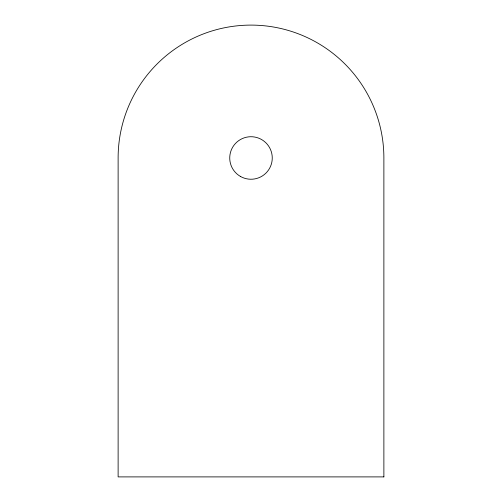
<?xml version="1.0" encoding="UTF-8"?>
<svg xmlns="http://www.w3.org/2000/svg" width="502" height="502" viewBox="0 0 502 502"><rect width="100%" height="100%" fill="white"/><g stroke="black" fill="none" stroke-linecap="round" stroke-linejoin="round"><path stroke-width="0.75" d="M383.879 476.9L118.121 476.9L118.121 157.979A132.879 132.879 0 0 1 251 25.1A132.879 132.879 0 0 1 383.879 157.979L383.879 476.9M240.37 176.397A21.26 21.26 0 0 0 272.26 157.979A21.26 21.26 0 0 0 240.37 139.569A21.26 21.26 0 0 0 240.37 176.397"/></g></svg>
